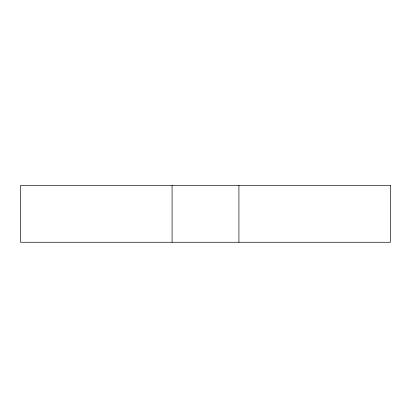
<?xml version="1.0" encoding="UTF-8"?>
<svg xmlns="http://www.w3.org/2000/svg" width="411" height="411" viewBox="0 0 411 411"><rect width="100%" height="100%" fill="white"/><g stroke="black" fill="none" stroke-linecap="round" stroke-linejoin="round"><path stroke-width="0.62" d="M238.919 185.448L238.919 242.264M172.081 185.448L172.081 242.264M390.45 185.448L20.55 185.448L20.55 242.264L390.45 242.264L390.45 185.448"/></g></svg>
